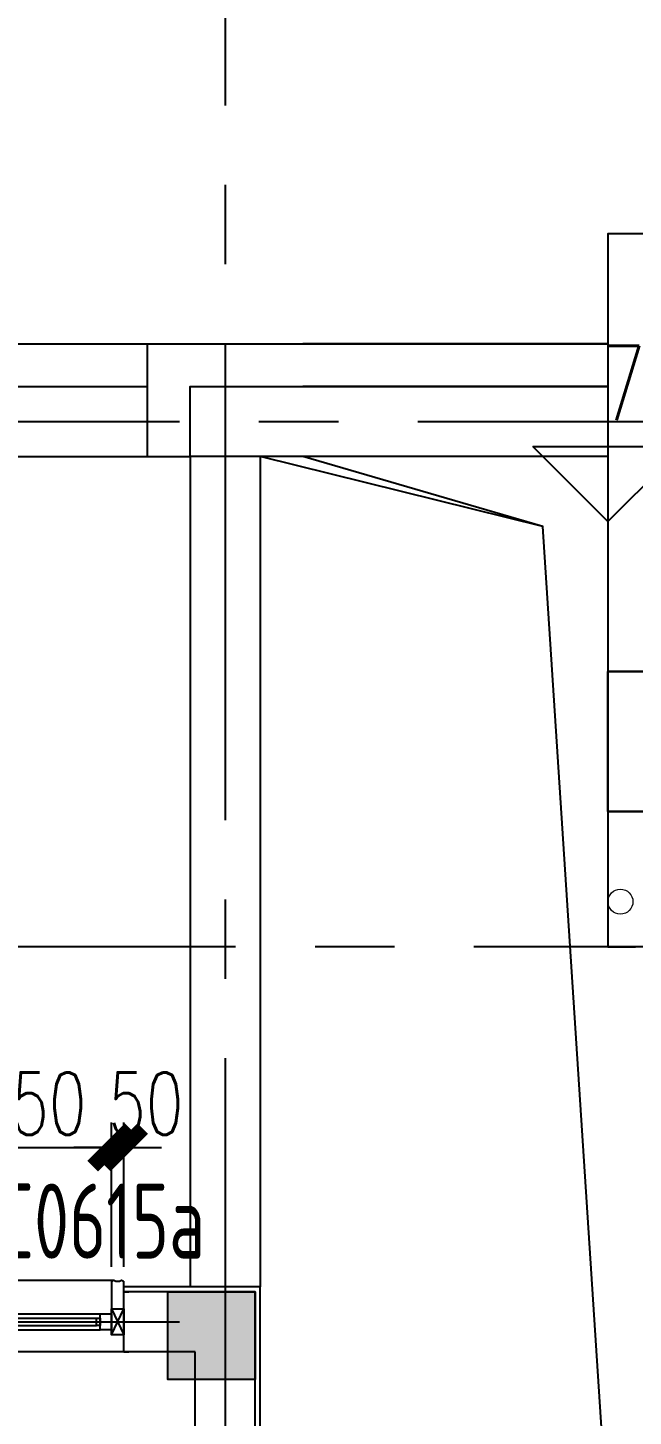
# Model space of a CAD drawing. Extents: x 296441 to 853063, y 459050 to 1117990.
# Drawn here: x 619309 to 621730, y 577950 to 583501 of the extents above; entities that cross this region are included whole.
import ezdxf

# ---------------------------------------------------------------- set-up
doc = ezdxf.new("R2010")
doc.units = 0
doc.header["$LTSCALE"] = 1000
doc.linetypes.add('14-GRID$0$CENTER2', pattern=[28.575, 19.05, -3.175, 3.175, -3.175])
for name, color, linetype in [('0-COL-H1', 170, 'Continuous'), ('14-GRID$0$G-GRID', 9, '14-GRID$0$CENTER2'), ('A-ROOF', 2, 'Continuous'), ('D-PLAN-ROOF$0$A-ROOF', 2, 'Continuous'), ('D-TEXT-FL01-mi$0$A-WIND-IDEN', 33, 'Continuous'), ('DIM_ELEV', 3, 'Continuous'), ('E2-E3-FL03$0$A-OVLK', 140, 'Continuous'), ('E2-E3-FL03$0$E1-FL03$0$A-HOLE', 211, 'Continuous'), ('E2-E3-FL03$0$E1-FL03$0$A-OVLK', 140, 'Continuous'), ('E2-E3-FL03$0$E1-FL03$0$A-ROOF', 2, 'Continuous'), ('E_OTHER', 7, 'Continuous'), ('G-FL03$0$$0$A-OVLK', 140, 'Continuous'), ('G-FL03$0$$0$A-SECT-FNSH', 6, 'Continuous'), ('G-FL03$0$$0$A-SECT-WIND', 155, 'Continuous'), ('G-FL03$0$$0$AUDIT_I_171201172723-2', 140, 'Continuous'), ('G-FL03$0$$1$A-SECT-WOOD', 17, 'Continuous'), ('menchuangtao1$0$A-DETL-STONE', 42, 'Continuous'), ('menchuangtao1$0$A-WALL', 1, 'Continuous'), ('menchuangtao1$0$A_CUR_FRAME', 112, 'Continuous'), ('PUB_TEXT', 7, 'Continuous'), ('WALL', 242, 'Continuous'), ('ZT1_Dim---标注---PM、LM、DY、JD', 252, 'Continuous')]:
    doc.layers.add(name, color=color, linetype=linetype)
doc.layers.add('E2-E3-FL03$0$E1-FL03$0$P-SEWG-EQPM', color=4, linetype='Continuous', lineweight=0)
doc.styles.add('_TCH_DIM', font='SIMPLEX', dxfattribs={"bigfont": 'GBCBIG'})
doc.styles.add('E2-E3-FL03$0$E1-FL03$0$Standard', font='')
doc.styles.get("Standard").update_dxf_attribs({"font": 'gbenor.shx', "bigfont": 'gbcbig.shx'})
doc.styles.add('ZT-DIMSTYLE', font='ROMANS.shx', dxfattribs={"width": 0.7, "bigfont": 'CHINESE.shx'})
doc.styles.get('E2-E3-FL03$0$E1-FL03$0$Standard').set_extended_font_data('SimSun')
doc.dimstyles.new('ZT-DIM100', dxfattribs={"dimscale": 100, "dimtxt": 2.5, "dimasz": 1.5, "dimexe": 1, "dimexo": 1, "dimgap": 0.5, "dimtad": 1, "dimdec": 0, "dimdsep": 46, "dimtxsty": 'ZT-DIMSTYLE', "dimblk": 'ARCHTICK', "dimcen": 2.5, "dimclrd": 175, "dimclre": 175, "dimclrt": 7, "dimazin": 2, "dimtfac": 1, "dimtix": 1, "dimtmove": 2, "dimatfit": 3, "dimfxl": 0, "dimarcsym": 0})

# ---------------------------------------------------------------- blocks, each defined once
blk = doc.blocks.new('QWEFRF')
at = {"layer": 'D-TEXT-FL01-mi$0$A-WIND-IDEN', "color": 2, "width": 0.8}
blk.add_text('LPC0615a', height=300, dxfattribs=at).set_placement((768718.1, 419573.3))
blk = doc.blocks.new('menchuangtao1')
at = {"layer": 'menchuangtao1$0$A-DETL-STONE'}
blk.add_lwpolyline([(-10, -52.5), (-10, -159.2, -0.471625), (-15, -162.1, -0.528396), (-19.5, -164.7, 0.241692), (-50.5, -164.7, -0.528396), (-55, -162.1, -0.471625), (-60, -159.2), (-60, -52.5)], format="xyb", close=True, dxfattribs=at)
at = {"layer": 'menchuangtao1$0$A-WALL'}
for p, q in [((-10, 120), (-10, -120)), ((-10, 120), (10, 120)), ((-10, -120), (10, -120))]:
    blk.add_line(p, q, dxfattribs=at)
at = {"layer": 'menchuangtao1$0$A_CUR_FRAME'}
for p, q in [((-60, -52.5), (-10, 52.5)), ((-60, 52.5), (-10, -52.5))]:
    blk.add_line(p, q, dxfattribs=at)
blk.add_lwpolyline([(-10, -52.5), (-10, 52.5), (-60, 52.5), (-60, -52.5)], close=True, dxfattribs=at)
blk = doc.blocks.new('G1三层')
at = {"layer": 'G-FL03$0$$0$A-OVLK', "extrusion": (8.34702e-21, 4.5439e-05, 1)}
for p, q in [((769499.3, 419486.8), (768833.1, 419486.8)), ((769541.2, 419201.8), (768791.2, 419201.8))]:
    blk.add_line(p, q, dxfattribs=at)
at = {"layer": 'G-FL03$0$$0$A-SECT-FNSH'}
for p, q in [((770086, 419461.8), (769541.2, 419461.8)), ((770086, 408021.8), (770086, 419461.8))]:
    blk.add_line(p, q, dxfattribs=at)
at = {"layer": 'G-FL03$0$$0$A-SECT-WIND', "extrusion": (8.34702e-21, 4.5439e-05, 1)}
for p, q in [((768886.2, 419354.3), (769446.2, 419354.3)), ((768901.2, 419336.8), (769431.2, 419336.8)), ((768901.2, 419306.8), (769431.2, 419306.8)), ((768886.2, 419289.3), (769446.2, 419289.3))]:
    blk.add_line(p, q, dxfattribs=at)
at = {"layer": 'G-FL03$0$$1$A-SECT-WOOD', "extrusion": (8.34702e-21, 4.5439e-05, 1), "elevation": 0}
for points in [[(769431.2, 419306.8), (769431.2, 419336.8), (769446.2, 419336.8), (769446.2, 419306.8)], [(769491.2, 419289.3), (769446.2, 419289.3), (769446.2, 419354.3), (769491.2, 419354.3)]]:
    blk.add_lwpolyline(points, close=True, dxfattribs=at)
at = {"layer": 'WALL', "extrusion": (8.34702e-21, 4.5439e-05, 1)}
for p, q in [((770066, 419441.8), (769541.2, 419441.8)), ((770066, 407901.8), (770066, 419441.8)), ((769826, 419201.8), (769496, 419201.8)), ((769826, 414941.8), (769826, 419201.8))]:
    blk.add_line(p, q, dxfattribs=at)
at = {"layer": 'WALL'}
blk.add_line((769541.2, 419201.8), (769541.2, 419441.8), dxfattribs=at)
at = {"extrusion": (-8.34702e-21, -4.5439e-05, -1), "zscale": -1, "rotation": 180}
blk.add_blockref('menchuangtao1', (-769551.2, 419321.8), dxfattribs=at)
blk = doc.blocks.new('TTTTT')
at = {"layer": 'D-PLAN-ROOF$0$A-ROOF', "color": 8}
for p, q in [((1571503.3, 591812.1), (1572514.1, 591812.1)), ((1574354.1, 591812.1), (1573134.1, 591812.1)), ((1571494.1, 591642.1), (1572514.1, 591642.1)), ((1574354.1, 591642.1), (1573134.1, 591642.1)), ((1571496.2, 591362.1), (1572684.1, 591362.1)), ((1574354.1, 591362.1), (1573134.1, 591362.1))]:
    blk.add_line(p, q, dxfattribs=at)
for points in [[(1572514.1, 591362.1), (1572514.1, 591812.1), (1573273.5, 591812.1)], [(1572514.1, 591362.1), (1572514.1, 591812.1), (1573273.5, 591812.1)], [(1573273.5, 591362.1), (1572684.1, 591362.1), (1572684.1, 591642.1), (1573273.5, 591642.1)], [(1572684.1, 591362.1), (1572684.1, 588212.1)], [(1572964.1, 591362.1), (1572964.1, 588212.1)], [(1574464.1, 585392.1), (1574093.4, 591082.1), (1573134.1, 591362.1)]]:
    blk.add_lwpolyline(points, dxfattribs=at)
blk = doc.blocks.new('555Y')
at = {"layer": 'E2-E3-FL03$0$A-OVLK'}
for points in [[(657943.9, 100333.4), (659333.9, 100333.4)], [(657943.9, 100163.4), (659333.9, 100163.4)]]:
    blk.add_lwpolyline(points, dxfattribs=at)
at = {"layer": 'E2-E3-FL03$0$E1-FL03$0$A-HOLE'}
blk.add_lwpolyline([(659443.9, 93913.4), (659073.2, 99603.4), (657943.9, 99883.4)], dxfattribs=at)
at = {"layer": 'E2-E3-FL03$0$E1-FL03$0$A-OVLK'}
blk.add_line((659333.9, 99883.4), (657943.9, 99883.4), dxfattribs=at)
for points in [[(657943.9, 100333.4), (659333.9, 100333.4)], [(657943.9, 100163.4), (659333.9, 100163.4)]]:
    blk.add_lwpolyline(points, dxfattribs=at)
at = {"layer": 'E2-E3-FL03$0$E1-FL03$0$A-ROOF'}
for p, q in [((664073.9, 99023.4), (659333.9, 99023.4)), ((659333.9, 98463.4), (664073.9, 98463.4))]:
    blk.add_line(p, q, dxfattribs=at)
blk.add_lwpolyline([(664073.9, 98063.4), (664073.9, 100773.4), (659333.9, 100773.4), (659333.9, 97923.4), (659443.9, 97923.4)], dxfattribs=at)
for points in [[(659333.9, 99023.4), (664073.9, 99023.4), (664073.9, 100773.4), (659333.9, 100773.4)], [(664073.9, 98463.4), (659333.9, 98463.4), (659333.9, 99023.4), (664073.9, 99023.4)]]:
    blk.add_lwpolyline(points, close=True, dxfattribs=at)
at = {"layer": 'E2-E3-FL03$0$E1-FL03$0$P-SEWG-EQPM'}
blk.add_circle((659383.9, 98103.4), 50, dxfattribs=at)
at = {"style": 'E2-E3-FL03$0$E1-FL03$0$Standard', "text_generation_flag": 4, "flags": 9}
for tag in ['XSIZE', 'YSIZE']:
    blk.add_attdef(tag, (662673.9, 95823.4, 0), '', height=0.5, rotation=90, dxfattribs=at)
blk = doc.blocks.new('GG34')
at = {"layer": 'DIM_ELEV'}
for p, q in [((822072.8, 424192.8), (821772.8, 424492.8)), ((821772.8, 424492.8), (823268.8, 424492.8)), ((822072.8, 424192.8), (822372.8, 424492.8))]:
    blk.add_line(p, q, dxfattribs=at)
at = {"layer": 'PUB_TEXT', "style": '_TCH_DIM', "width": 0.705882}
blk.add_text('7.150', height=297.5, dxfattribs=at).set_placement((822044.5, 424597.8))
blk = doc.blocks.new('_ArchTick')
at = {"color": 0, "linetype": 'ByBlock', "const_width": 0.4}
blk.add_lwpolyline([(-0.5, -0.5), (0.5, 0.5)], dxfattribs=at)
blk = doc.blocks.new('*D1192')
at = {"layer": 'Defpoints', "color": 0, "ltscale": 1000, "transparency": 16777216}
for p in [(619693.6, 579024.8), (619643.6, 578447.2), (619693.6, 578447.2)]:
    blk.add_point(p, dxfattribs=at)
at = {"layer": 'ZT1_Dim---标注---PM、LM、DY、JD', "color": 175, "linetype": 'ByBlock', "lineweight": -2, "ltscale": 1000, "transparency": 16777216}
for p, q in [((619643.6, 578547.2), (619643.6, 579124.8)), ((619693.6, 578547.2), (619693.6, 579124.8)), ((619643.6, 579024.8), (619493.6, 579024.8)), ((619643.6, 579024.8), (619693.6, 579024.8)), ((619693.6, 579024.8), (619843.6, 579024.8))]:
    blk.add_line(p, q, dxfattribs=at)
at = {"layer": 'ZT1_Dim---标注---PM、LM、DY、JD', "color": 175, "lineweight": -2, "ltscale": 1000, "transparency": 16777216, "xscale": 150, "yscale": 150, "zscale": 150}
blk.add_blockref('_ArchTick', (619643.6, 579024.8), dxfattribs=at)
at = {"layer": 'ZT1_Dim---标注---PM、LM、DY、JD', "color": 175, "lineweight": -2, "ltscale": 1000, "transparency": 16777216, "xscale": 150, "yscale": 150, "zscale": 150, "rotation": 180}
blk.add_blockref('_ArchTick', (619693.6, 579024.8), dxfattribs=at)
at = {"layer": 'ZT1_Dim---标注---PM、LM、DY、JD', "color": 7, "ltscale": 1000, "transparency": 16777216, "insert": (619781.1, 579199.8), "char_height": 250, "attachment_point": 5, "style": 'ZT-DIMSTYLE'}
blk.add_mtext('50', dxfattribs=at)
blk = doc.blocks.new('*D1193')
at = {"layer": 'Defpoints', "color": 0, "ltscale": 1000, "transparency": 16777216}
for p in [(619643.6, 579024.8), (618993.6, 578447.2, -19.1), (619643.6, 578447.2)]:
    blk.add_point(p, dxfattribs=at)
at = {"layer": 'ZT1_Dim---标注---PM、LM、DY、JD', "color": 175, "linetype": 'ByBlock', "lineweight": -2, "ltscale": 1000, "transparency": 16777216}
for p, q in [((618993.6, 578547.2), (618993.6, 579124.8)), ((619643.6, 578547.2), (619643.6, 579124.8)), ((618993.6, 579024.8), (619643.6, 579024.8))]:
    blk.add_line(p, q, dxfattribs=at)
at = {"layer": 'ZT1_Dim---标注---PM、LM、DY、JD', "color": 175, "lineweight": -2, "ltscale": 1000, "transparency": 16777216, "xscale": 150, "yscale": 150, "zscale": 150, "rotation": 180}
blk.add_blockref('_ArchTick', (618993.6, 579024.8), dxfattribs=at)
at = {"layer": 'ZT1_Dim---标注---PM、LM、DY、JD', "color": 175, "lineweight": -2, "ltscale": 1000, "transparency": 16777216, "xscale": 150, "yscale": 150, "zscale": 150}
blk.add_blockref('_ArchTick', (619643.6, 579024.8), dxfattribs=at)
at = {"layer": 'ZT1_Dim---标注---PM、LM、DY、JD', "color": 7, "ltscale": 1000, "transparency": 16777216, "insert": (619318.6, 579199.8), "char_height": 250, "attachment_point": 5, "style": 'ZT-DIMSTYLE'}
blk.add_mtext('650', dxfattribs=at)

msp = doc.modelspace()

# ---------------------------------------------------------------- linework, layer by layer
at = {"layer": '0-COL-H1'}
msp.add_lwpolyline([(620218.5, 578097.2), (619868.5, 578097.2), (619868.5, 578447.2), (620218.5, 578447.2)], close=True, dxfattribs=at)
at = {"layer": '0-COL-H1', "color": 254}
msp.add_solid([(619868.5, 578447.2), (619868.5, 578097.2), (620218.5, 578447.2), (620218.5, 578097.2)], dxfattribs=at)
at = {"layer": '14-GRID$0$G-GRID', "color": 8, "ltscale": 0.1}
for p, q in [((620098.5, 590811), (620098.5, 558052.5)), ((595151, 581927.2), (674432.5, 581927.2)), ((674432.5, 579827.2), (595151, 579827.2)), ((595151, 578327.2), (620098.5, 578327.2))]:
    msp.add_line(p, q, dxfattribs=at)
at = {"layer": 'E2-E3-FL03$0$A-OVLK'}
for points in [[(620238.5, 582237.2), (621628.5, 582237.2)], [(620238.5, 582067.2), (621628.5, 582067.2)]]:
    msp.add_lwpolyline(points, dxfattribs=at)
at = {"layer": 'E2-E3-FL03$0$E1-FL03$0$A-OVLK'}
msp.add_line((621628.5, 581787.2), (620238.5, 581787.2), dxfattribs=at)
for points in [[(620238.5, 582237.2), (621628.5, 582237.2)], [(620238.5, 582067.2), (621628.5, 582067.2)]]:
    msp.add_lwpolyline(points, dxfattribs=at)
at = {"layer": 'G-FL03$0$$0$A-OVLK'}
for points in [[(619788.5, 581787.2), (619788.5, 582237.2), (620547.9, 582237.2)], [(619788.5, 581787.2), (619788.5, 582237.2), (620547.9, 582237.2)], [(620547.9, 581787.2), (619958.5, 581787.2), (619958.5, 582067.2), (620547.9, 582067.2)]]:
    msp.add_lwpolyline(points, dxfattribs=at)
at = {"layer": 'G-FL03$0$$0$AUDIT_I_171201172723-2'}
for points in [[(619958.5, 581787.2), (619958.5, 578467.2)], [(620238.5, 581787.2), (620238.5, 578467.2)]]:
    msp.add_lwpolyline(points, dxfattribs=at)

# ---------------------------------------------------------------- block references
for name, p in [('QWEFRF', (-149846.1, 159006.8, 18.5)), ('G1三层', (-149847.6, 159005.4))]:
    msp.add_blockref(name, p)
at = {"layer": 'A-ROOF'}
msp.add_blockref('TTTTT', (-952725.6, -9574.8), dxfattribs=at)
at = {"layer": 'E_OTHER'}
for name, p in [('GG34', (-200444.3, 157334.5, 0)), ('555Y', (-37705.4, 481903.8))]:
    msp.add_blockref(name, p, dxfattribs=at)

# ---------------------------------------------------------------- dimensions: what is measured, and where the dimension line sits
at = {"layer": 'ZT1_Dim---标注---PM、LM、DY、JD', "ltscale": 1000}
dim = msp.add_linear_dim(base=(619643.6, 579024.8, 0), p1=(618993.6, 578447.2, -19.1), p2=(619643.6, 578447.2, 0), dimstyle='ZT-DIM100', dxfattribs=at)
dim.commit()
dim.dimension.update_dxf_attribs({"geometry": '*D1193', "text_midpoint": (619318.6, 579199.8, 0)})
dim = msp.add_linear_dim(base=(619693.6, 579024.8, 0), p1=(619643.6, 578447.2, 0), p2=(619693.6, 578447.2, 0), dimstyle='ZT-DIM100', dxfattribs=at)
dim.commit()
dim.dimension.update_dxf_attribs({"geometry": '*D1192', "text_midpoint": (619781.1, 579199.8, 0), "dimtype": 160})

doc.saveas('drawing.dxf')
